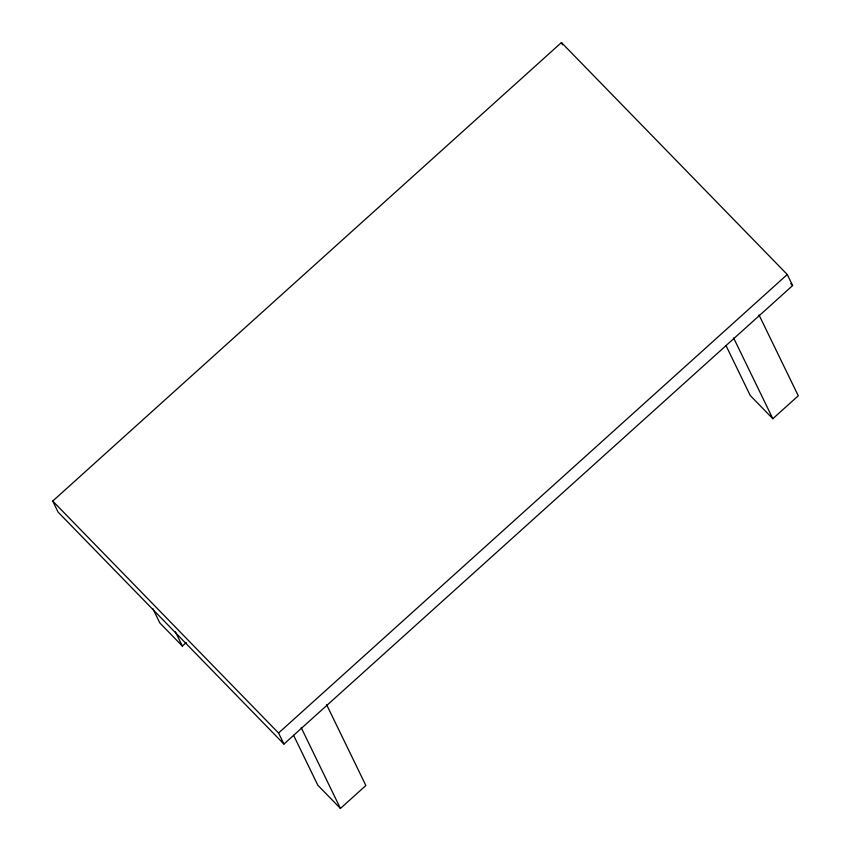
<?xml version="1.0" encoding="UTF-8"?>
<svg xmlns="http://www.w3.org/2000/svg" width="851" height="851" viewBox="0 0 851 851"><rect width="100%" height="100%" fill="white"/><g stroke="black" fill="none" stroke-linecap="round" stroke-linejoin="round"><path stroke-width="1.28" d="M52.73 501.058L561.437 42.55L787.271 274.511L792.632 285.564L283.926 744.072L58.091 512.111L52.73 501.058L278.554 733.019L283.926 744.072M152.85 608.625L159.775 622.879L182.359 646.079L186.263 642.548M278.554 733.019L787.271 274.511M293.616 735.349L317.849 785.25L340.432 808.45L365.866 785.526L326.635 704.724M726.02 345.612L750.252 395.524L772.836 418.713L798.27 395.789L759.039 314.998M790.781 283.66L792.632 285.564M733.605 337.921L772.836 418.713M561.437 42.55L562.511 44.763M301.201 727.648L340.432 808.45M175.434 631.825L182.359 646.079"/></g></svg>
